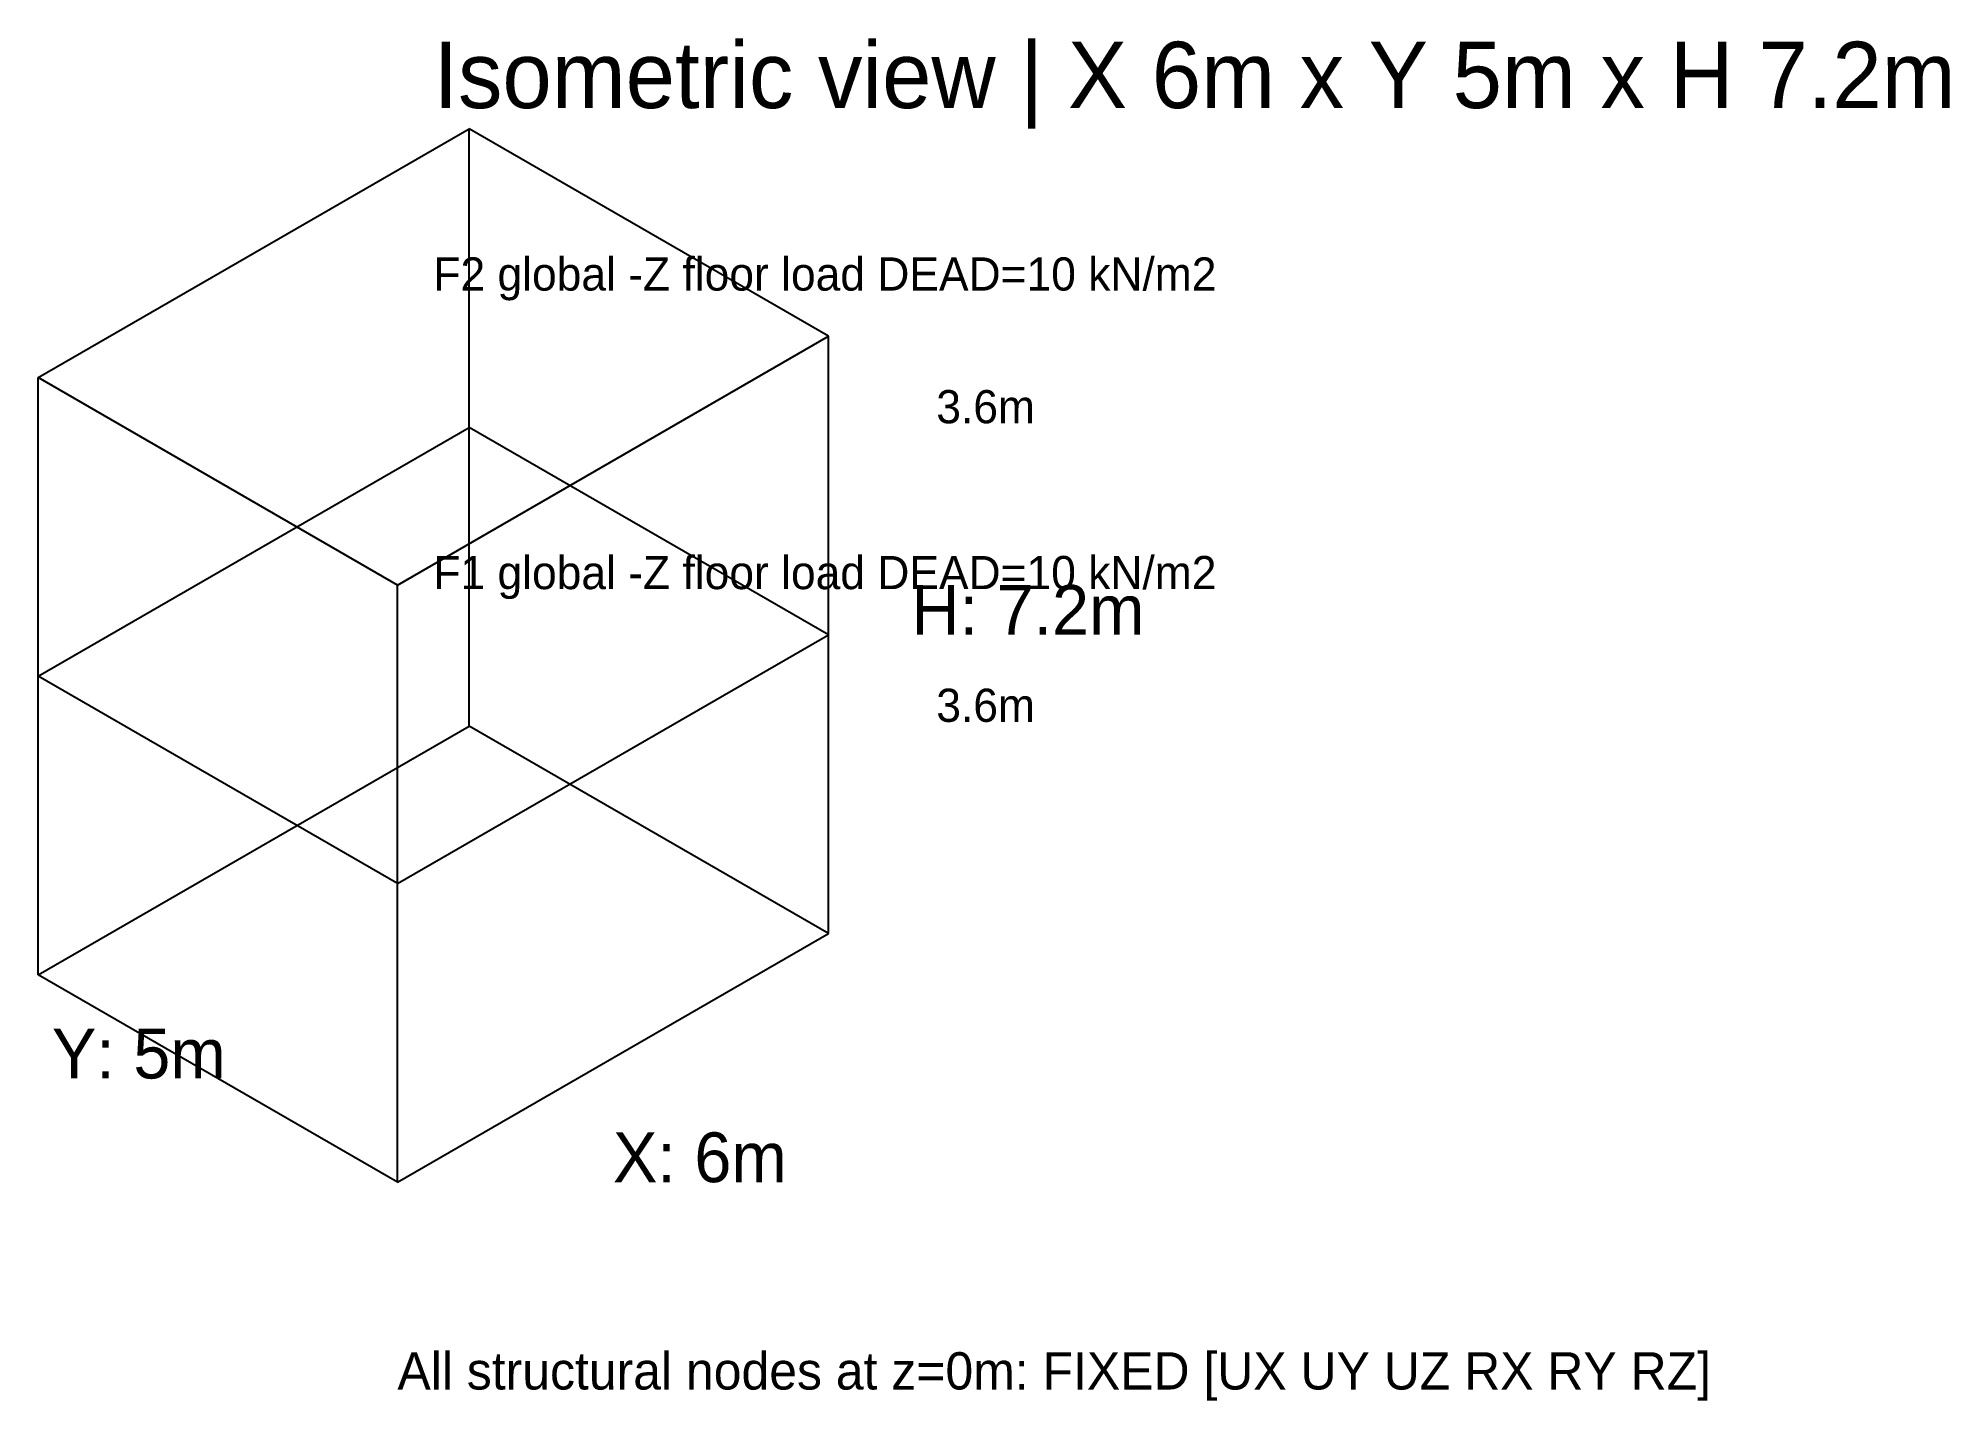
# Model space of a CAD drawing. Header units: metres. Extents: x -4.3 to 18.7, y -2.6 to 13.8.
import ezdxf

# ---------------------------------------------------------------- set-up
doc = ezdxf.new("R2010")
doc.units = ezdxf.units.M
for name, color, linetype in [('DIM', 5, 'CONTINUOUS'), ('GRID', 8, 'CONTINUOUS'), ('LOAD', 1, 'CONTINUOUS'), ('STRUCT', 7, 'CONTINUOUS'), ('SUPPORT', 3, 'CONTINUOUS')]:
    doc.layers.add(name, color=color, linetype=linetype)

msp = doc.modelspace()

# ---------------------------------------------------------------- linework, layer by layer
at = {"layer": 'GRID'}
for p, q in [((-4.3301, 2.5), (0.866, 5.5)), ((5.1962, 3), (0.866, 5.5)), ((0, 0), (5.1962, 3)), ((0, 0), (-4.3301, 2.5))]:
    msp.add_line(p, q, dxfattribs=at)
at = {"layer": 'STRUCT'}
for p, q in [((-4.3301, 9.7), (0.866, 12.7)), ((0.866, 9.1), (0.866, 12.7)), ((5.1962, 10.2), (0.866, 12.7)), ((0, 7.2), (5.1962, 10.2)), ((5.1962, 6.6), (5.1962, 10.2)), ((-4.3301, 6.1), (-4.3301, 9.7)), ((0, 7.2), (-4.3301, 9.7)), ((-4.3301, 6.1), (0.866, 9.1)), ((0.866, 5.5), (0.866, 9.1)), ((5.1962, 6.6), (0.866, 9.1)), ((0, 3.6), (0, 7.2)), ((0, 3.6), (5.1962, 6.6)), ((5.1962, 3), (5.1962, 6.6)), ((-4.3301, 2.5), (-4.3301, 6.1)), ((0, 3.6), (-4.3301, 6.1)), ((0, 0), (0, 3.6))]:
    msp.add_line(p, q, dxfattribs=at)

# ---------------------------------------------------------------- texts
at = {"layer": 'DIM'}
for s, height, p in [('3.6m', 0.4, (6.4952, 9.15)), ('H: 7.2m', 0.6, (6.1962, 6.6)), ('3.6m', 0.4, (6.4952, 5.55)), ('Y: 5m', 0.6, (-4.1651, 1.25)), ('X: 6m', 0.6, (2.5981, 0))]:
    msp.add_text(s, height=height, dxfattribs=at).set_placement(p)
at = {"layer": 'LOAD'}
for s, p in [('F2 global -Z floor load DEAD=10 kN/m2', (0.433, 10.75)), ('F1 global -Z floor load DEAD=10 kN/m2', (0.433, 7.15))]:
    msp.add_text(s, height=0.4, dxfattribs=at).set_placement(p)
at = {"layer": 'SUPPORT'}
msp.add_text('All structural nodes at z=0m: FIXED [UX UY UZ RX RY RZ]', height=0.45, dxfattribs=at).set_placement((0, -2.5))
at = {"layer": 'TEXT'}
msp.add_text('Isometric view | X 6m x Y 5m x H 7.2m', height=0.8, dxfattribs=at).set_placement((0.433, 12.95))

doc.saveas('drawing.dxf')
